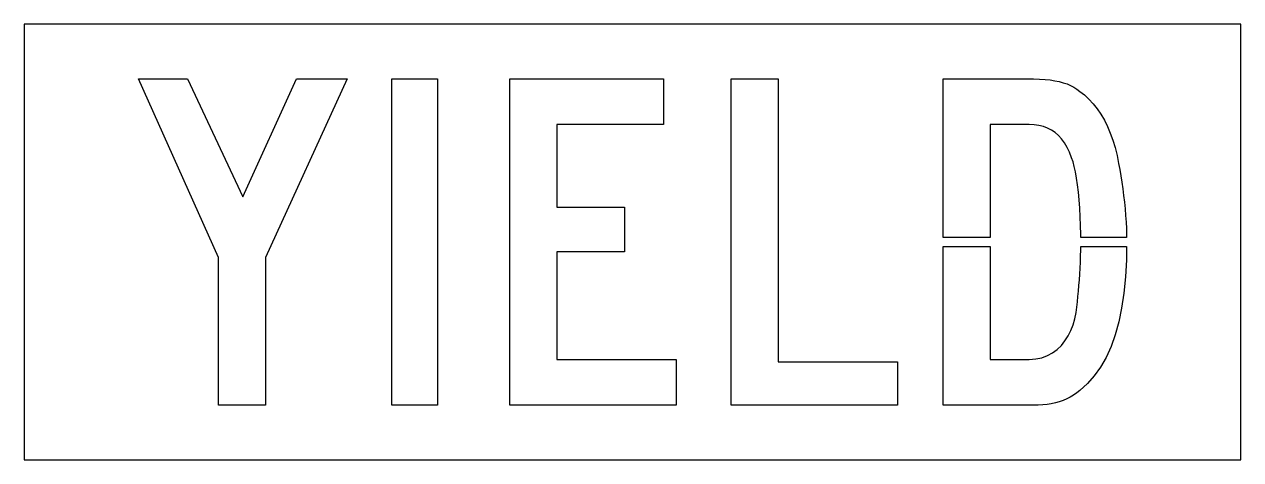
# Model space of a CAD drawing. Extents: x 0 to 67, y 0 to 24.
import ezdxf

# ---------------------------------------------------------------- set-up
doc = ezdxf.new("R2010")
doc.units = 0
doc.layers.add('CUT', color=7, linetype='Continuous')
doc.layers.add('OUTSIDE', color=1, linetype='Continuous')

msp = doc.modelspace()

# ---------------------------------------------------------------- linework, layer by layer
at = {"layer": 'CUT'}
for points in [[(10.7014, 11.1468), (6.2806, 21), (8.9968, 21), (12.028, 14.4948), (14.9962, 21), (17.7754, 21), (13.2916, 11.1468), (13.2916, 3), (10.7014, 3)], [(22.7632, 3), (20.2378, 3), (20.2378, 21), (22.7632, 21)], [(35.2048, 21), (35.2048, 18.4728), (29.3314, 18.4728), (29.3314, 13.926), (33.0574, 13.926), (33.0574, 11.4636), (29.3314, 11.4636), (29.3314, 5.5272), (35.8996, 5.5272), (35.8996, 3), (26.743, 3), (26.743, 21)], [(41.521, 5.3994), (48.0892, 5.3994), (48.0892, 3), (38.9326, 3), (38.9326, 21), (41.521, 21)], [(58.1332, 13.863), (58.1008, 14.3166), (58.0612, 14.7468), (58.0144, 15.1518), (57.9604, 15.5262), (57.901, 15.8664), (57.8362, 16.1688), (57.766, 16.428), (57.6904, 16.6422), (57.5716, 16.9428), (57.442, 17.2164), (57.298, 17.4612), (57.1396, 17.679), (56.9686, 17.868), (56.7814, 18.0318), (56.5816, 18.1686), (56.3656, 18.2802), (56.1352, 18.3648), (55.8904, 18.426), (55.6294, 18.462), (55.3522, 18.4728), (53.2048, 18.4728), (53.2048, 12.251), (50.6164, 12.251), (50.6164, 21), (55.2262, 21), (55.5898, 20.9964), (55.9246, 20.9838), (56.2306, 20.9622), (56.5132, 20.9316), (56.7724, 20.892), (57.01, 20.8416), (57.2314, 20.7822), (57.4348, 20.7102), (57.6238, 20.6274), (57.802, 20.532), (57.9712, 20.4258), (58.1314, 20.3052), (58.3942, 20.1036), (58.6408, 19.875), (58.8766, 19.6212), (59.0962, 19.344), (59.2996, 19.0434), (59.4904, 18.7176), (59.6632, 18.372), (59.8198, 18.003), (59.962, 17.6142), (60.0844, 17.2038), (60.1906, 16.7754), (60.2788, 16.3272), (60.34, 15.9906), (60.3994, 15.645), (60.4552, 15.2904), (60.5056, 14.9322), (60.5524, 14.5686), (60.5956, 14.2032), (60.6316, 13.836), (60.6622, 13.467), (60.6874, 13.1016), (60.7054, 12.7398), (60.718, 12.3834), (60.7194, 12.251), (58.1919, 12.251), (58.1908, 12.4086), (58.18, 12.9054), (58.1602, 13.3914)], [(60.0898, 6.8844), (59.8576, 6.2346), (59.5894, 5.6406), (59.2816, 5.1042), (58.9378, 4.6218), (58.5544, 4.1952), (58.1314, 3.8208), (57.9694, 3.6858), (57.7948, 3.5634), (57.613, 3.4536), (57.4204, 3.3564), (57.2206, 3.27), (57.01, 3.198), (56.794, 3.1368), (56.569, 3.0864), (56.3368, 3.0486), (56.0992, 3.0216), (55.8544, 3.0054), (55.606, 3), (50.6164, 3), (50.6164, 11.749), (53.2048, 11.749), (53.2048, 5.5272), (55.3522, 5.5272), (55.7176, 5.5506), (56.0542, 5.6208), (56.362, 5.736), (56.641, 5.889), (56.8948, 6.078), (57.1216, 6.2994), (57.3214, 6.5514), (57.496, 6.8268), (57.6436, 7.1256), (57.7678, 7.4424), (57.8668, 7.7736), (57.9424, 8.1156), (57.973, 8.4018), (58.0054, 8.6952), (58.0342, 8.9922), (58.063, 9.2946), (58.0918, 9.6024), (58.1152, 9.9156), (58.1386, 10.2342), (58.1566, 10.5582), (58.1728, 10.8876), (58.1854, 11.2206), (58.1926, 11.5608), (58.1936, 11.749), (60.7166, 11.749), (60.7036, 11.0208), (60.6514, 10.0722), (60.565, 9.1848), (60.4426, 8.3586), (60.2842, 7.5918)]]:
    msp.add_lwpolyline(points, close=True, dxfattribs=at)
at = {"layer": 'OUTSIDE'}
msp.add_lwpolyline([(0, 0), (67, 0), (67, 24), (0, 24)], close=True, dxfattribs=at)

doc.saveas('drawing.dxf')
